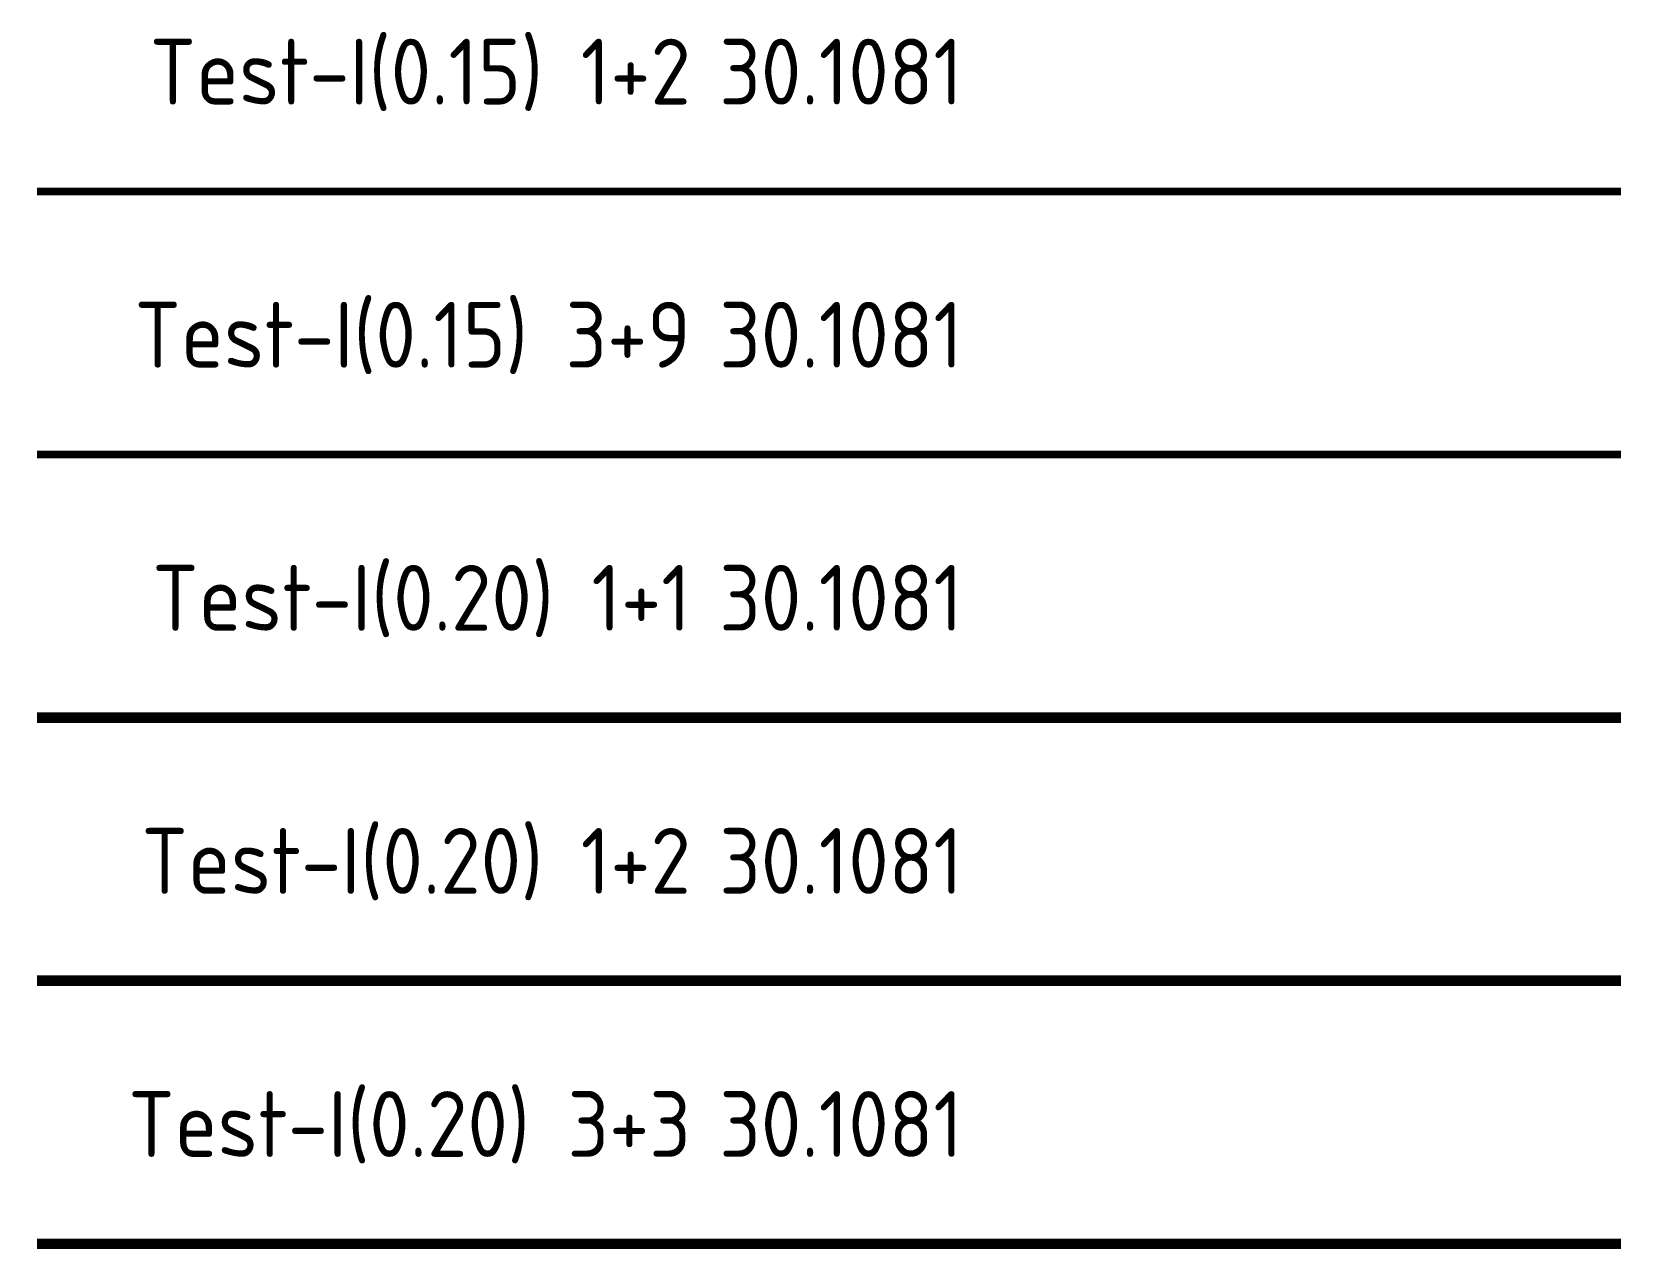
# Model space of a CAD drawing. Header units: metres. Extents: x 6579.7 to 6610, y 4121.2 to 4144.4.
import ezdxf
from ezdxf.enums import TextEntityAlignment as Align

# ---------------------------------------------------------------- set-up
doc = ezdxf.new("R2010")
doc.units = ezdxf.units.M
for name, pattern in [('1_1', [2, 1, -1]), ('1_2', [3, 1, -2]), ('3_3', [6, 3, -3]), ('3_9', [12, 3, -9])]:
    doc.linetypes.add(name, pattern=pattern)
for name, color, linetype in [('Test-I(0.15) 1+2', 8, '1_2'), ('Test-I(0.15) 3+9', 8, '3_9'), ('Test-I(0.20) 1+1', 8, '1_1'), ('Test-I(0.20) 1+2', 8, '1_2'), ('Test-I(0.20) 3+3', 8, '3_3')]:
    doc.layers.add(name, color=color, linetype=linetype)
doc.layers.add('vn', color=5, linetype='Continuous', plot=False)
doc.styles.add('Iso', font='iso.shx')

# ---------------------------------------------------------------- blocks, each defined once
blk = doc.blocks.new('vn')
at = {"color": 0, "style": 'Iso'}
blk.add_attdef('LAGER', text='', height=1.25, dxfattribs=at).set_placement((0, 1.652), align=Align.RIGHT)
at = {"layer": 'vn', "style": 'Iso'}
blk.add_attdef('LANGD', (0.541, 1.652), '', height=1.25, dxfattribs=at)

msp = doc.modelspace()

# ---------------------------------------------------------------- linework, layer by layer
at = {"layer": 'Test-I(0.15) 1+2', "const_width": 0.15, "flags": 128}
msp.add_lwpolyline([(6579.826, 4141.325), (6609.934, 4141.325)], dxfattribs=at)
at = {"layer": 'Test-I(0.15) 3+9', "const_width": 0.15, "flags": 128}
msp.add_lwpolyline([(6579.826, 4136.325), (6609.934, 4136.325)], dxfattribs=at)
at = {"layer": 'Test-I(0.20) 1+1', "const_width": 0.2, "flags": 128}
msp.add_lwpolyline([(6579.826, 4131.325), (6609.934, 4131.325)], dxfattribs=at)
at = {"layer": 'Test-I(0.20) 1+2', "const_width": 0.2, "flags": 128}
msp.add_lwpolyline([(6579.826, 4126.325), (6609.934, 4126.325)], dxfattribs=at)
at = {"layer": 'Test-I(0.20) 3+3', "const_width": 0.2, "flags": 128}
msp.add_lwpolyline([(6579.826, 4121.325), (6609.934, 4121.325)], dxfattribs=at)

# ---------------------------------------------------------------- block references
at = {"layer": 'Test-I(0.15) 1+2'}
msp.add_blockref('vn', (6592.254, 4141.325), dxfattribs=at).add_auto_attribs({'LANGD': '30.1081', 'LAGER': 'Test-I(0.15) 1+2'})
at = {"layer": 'Test-I(0.15) 3+9'}
msp.add_blockref('vn', (6592.254, 4136.325), dxfattribs=at).add_auto_attribs({'LANGD': '30.1081', 'LAGER': 'Test-I(0.15) 3+9'})
at = {"layer": 'Test-I(0.20) 1+1'}
msp.add_blockref('vn', (6592.254, 4131.325), dxfattribs=at).add_auto_attribs({'LANGD': '30.1081', 'LAGER': 'Test-I(0.20) 1+1'})
at = {"layer": 'Test-I(0.20) 1+2'}
msp.add_blockref('vn', (6592.254, 4126.325), dxfattribs=at).add_auto_attribs({'LANGD': '30.1081', 'LAGER': 'Test-I(0.20) 1+2'})
at = {"layer": 'Test-I(0.20) 3+3'}
msp.add_blockref('vn', (6592.254, 4121.325), dxfattribs=at).add_auto_attribs({'LANGD': '30.1081', 'LAGER': 'Test-I(0.20) 3+3'})

doc.saveas('drawing.dxf')
